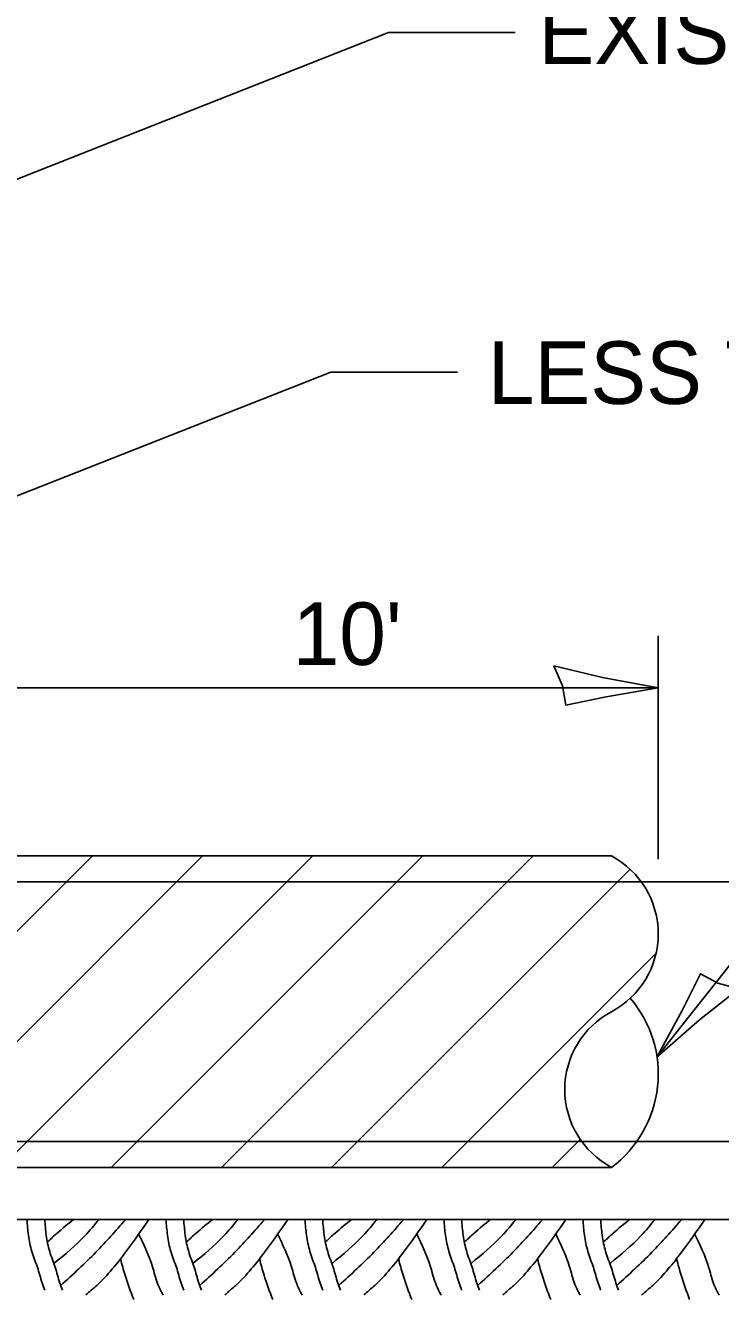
# Model space of a CAD drawing. Extents: x 2133490 to 2172050, y 2138301 to 2145980.
# Drawn here: x 2144675.4 to 2144742, y 2138652.7 to 2138774.9 of the extents above; entities that cross this region are included whole.
import ezdxf

# ---------------------------------------------------------------- set-up
doc = ezdxf.new("R2010")
doc.units = 0
for name, color, linetype in [('Design_PR_Roadway Dimensions', 7, 'Continuous'), ('Design_PR_Roadway Notes', 7, 'Continuous'), ('Drainage_PR', 7, 'Continuous'), ('Drainage_PR_Storm Sewer', 7, 'Continuous'), ('Level 23', 7, 'Continuous'), ('XSC_Exist Ground', 7, 'Continuous')]:
    doc.layers.add(name, color=color, linetype=linetype)

msp = doc.modelspace()

# ---------------------------------------------------------------- linework, layer by layer
at = {"layer": 'Design_PR_Roadway Dimensions'}
for p, q in [((2144660.53, 2138754.59), (2144710.21, 2138774.21)), ((2144710.21, 2138774.21), (2144722.36, 2138774.21)), ((2144648.95, 2138719.65), (2144704.68, 2138741.65)), ((2144704.68, 2138741.65), (2144716.82, 2138741.65)), ((2144736.07, 2138694.94), (2144736.07, 2138716.37)), ((2144661.4, 2138711.39), (2144736.07, 2138711.39)), ((2144735.95, 2138675.96), (2144760.96, 2138707.7))]:
    msp.add_line(p, q, dxfattribs=at)
at = {"layer": 'Drainage_PR'}
for p, q in [((2144566.32, 2138695.26), (2144731.59, 2138695.26)), ((2144651.97, 2138665.39), (2144681.84, 2138695.26)), ((2144662.53, 2138665.39), (2144692.4, 2138695.26)), ((2144673.09, 2138665.39), (2144702.96, 2138695.26)), ((2144683.65, 2138665.39), (2144713.52, 2138695.26)), ((2144694.21, 2138665.39), (2144724.08, 2138695.26)), ((2144704.77, 2138665.39), (2144733.37, 2138693.99)), ((2144715.33, 2138665.39), (2144735.86, 2138685.92)), ((2144725.89, 2138665.39), (2144728.58, 2138668.08)), ((2144566.32, 2138665.39), (2144731.59, 2138665.39))]:
    msp.add_line(p, q, dxfattribs=at)
for centre, radius, start, end in [((2144727.61, 2138687.79), 8.46, 298.0725, 61.9275), ((2144724.87, 2138674.35), 11.2, 306.8699, 40.4415), ((2144735.57, 2138672.86), 8.46, 118.0725, 241.9275)]:
    msp.add_arc(centre, radius, start, end, dxfattribs=at)
at = {"layer": 'Drainage_PR_Storm Sewer'}
for p, q in [((2144528.98, 2138692.77), (2144768.92, 2138692.77)), ((2144528.98, 2138667.88), (2144768.92, 2138667.88))]:
    msp.add_line(p, q, dxfattribs=at)
at = {"layer": 'Level 23'}
for points in [[(2144726.07, 2138713.48), (2144726.88, 2138711.56), (2144727.2, 2138709.72), (2144731.07, 2138710.52), (2144736.07, 2138711.39), (2144730.73, 2138712.36)], [(2144743.78, 2138682.52), (2144741.77, 2138683.07), (2144740.13, 2138683.96), (2144738.36, 2138680.43), (2144735.95, 2138675.96), (2144740.01, 2138679.55)]]:
    msp.add_lwpolyline(points, close=True, dxfattribs=at)
at = {"layer": 'XSC_Exist Ground'}
msp.add_line((2144504.09, 2138660.41), (2144793.81, 2138660.41), dxfattribs=at)
msp.add_line((2144504.09, 2138660.41), (2144793.81, 2138660.41), dxfattribs=at)
msp.add_lwpolyline([(2144504.09, 2138660.41), (2144793.81, 2138660.41)], dxfattribs=at)
for points in [[(2144675.57, 2138660.41), (2144675.71, 2138658.88), (2144676.04, 2138657.32), (2144676.57, 2138655.81), (2144677.03, 2138654.28), (2144677.27, 2138653.63)], [(2144677.27, 2138660.41), (2144677.42, 2138658.88), (2144677.75, 2138657.32), (2144678.27, 2138655.81), (2144678.73, 2138654.28), (2144678.97, 2138653.63)], [(2144680.03, 2138660.41), (2144678.46, 2138659.08), (2144677.58, 2138658.29)], [(2144682.48, 2138660.4), (2144681.12, 2138658.83), (2144678.19, 2138656.2)], [(2144685, 2138660.37), (2144682.18, 2138657.26), (2144678.84, 2138654.1)], [(2144687.26, 2138660.4), (2144685.02, 2138657.25), (2144683.75, 2138655.65), (2144682.26, 2138654.08), (2144681.2, 2138653.17)], [(2144688.89, 2138660.41), (2144689.04, 2138658.88), (2144689.36, 2138657.32), (2144689.89, 2138655.81), (2144690.35, 2138654.28), (2144690.59, 2138653.63)], [(2144690.59, 2138660.41), (2144690.74, 2138658.88), (2144691.07, 2138657.32), (2144691.59, 2138655.81), (2144692.05, 2138654.28), (2144692.29, 2138653.63)], [(2144693.35, 2138660.41), (2144691.78, 2138659.08), (2144690.9, 2138658.29)], [(2144695.8, 2138660.4), (2144694.44, 2138658.83), (2144691.51, 2138656.2)], [(2144698.32, 2138660.37), (2144695.5, 2138657.26), (2144692.16, 2138654.1)], [(2144700.58, 2138660.4), (2144698.34, 2138657.25), (2144697.07, 2138655.65), (2144695.58, 2138654.08), (2144694.52, 2138653.17)], [(2144702.21, 2138660.41), (2144702.36, 2138658.88), (2144702.69, 2138657.32), (2144703.21, 2138655.81), (2144703.67, 2138654.28), (2144703.91, 2138653.63)], [(2144703.91, 2138660.41), (2144704.06, 2138658.88), (2144704.39, 2138657.32), (2144704.91, 2138655.81), (2144705.37, 2138654.28), (2144705.61, 2138653.63)], [(2144706.67, 2138660.41), (2144705.1, 2138659.08), (2144704.22, 2138658.29)], [(2144709.12, 2138660.4), (2144707.76, 2138658.83), (2144704.84, 2138656.2)], [(2144711.65, 2138660.37), (2144708.82, 2138657.26), (2144705.48, 2138654.1)], [(2144713.9, 2138660.4), (2144711.66, 2138657.25), (2144710.39, 2138655.65), (2144708.9, 2138654.08), (2144707.84, 2138653.17)], [(2144715.53, 2138660.41), (2144715.68, 2138658.88), (2144716.01, 2138657.32), (2144716.53, 2138655.81), (2144716.99, 2138654.28), (2144717.23, 2138653.63)], [(2144717.23, 2138660.41), (2144717.38, 2138658.88), (2144717.71, 2138657.32), (2144718.23, 2138655.81), (2144718.69, 2138654.28), (2144718.93, 2138653.63)], [(2144719.99, 2138660.41), (2144718.43, 2138659.08), (2144717.54, 2138658.29)], [(2144722.44, 2138660.4), (2144721.08, 2138658.83), (2144718.16, 2138656.2)], [(2144724.97, 2138660.37), (2144722.14, 2138657.26), (2144718.8, 2138654.1)], [(2144727.22, 2138660.4), (2144724.98, 2138657.25), (2144723.71, 2138655.65), (2144722.22, 2138654.08), (2144721.16, 2138653.17)], [(2144728.85, 2138660.41), (2144729, 2138658.88), (2144729.33, 2138657.32), (2144729.85, 2138655.81), (2144730.31, 2138654.28), (2144730.55, 2138653.63)], [(2144730.55, 2138660.41), (2144730.7, 2138658.88), (2144731.03, 2138657.32), (2144731.55, 2138655.81), (2144732.02, 2138654.28), (2144732.25, 2138653.63)], [(2144733.32, 2138660.41), (2144731.75, 2138659.08), (2144730.87, 2138658.29)], [(2144735.76, 2138660.4), (2144734.41, 2138658.83), (2144731.48, 2138656.2)], [(2144738.29, 2138660.37), (2144735.47, 2138657.26), (2144732.12, 2138654.1)], [(2144740.54, 2138660.4), (2144738.3, 2138657.25), (2144737.03, 2138655.65), (2144735.54, 2138654.08), (2144734.48, 2138653.17)], [(2144686.27, 2138659.01), (2144687.6, 2138655.87), (2144688.09, 2138654.25), (2144688.62, 2138653.14)], [(2144699.59, 2138659.01), (2144700.92, 2138655.87), (2144701.42, 2138654.25), (2144701.94, 2138653.14)], [(2144712.92, 2138659.01), (2144714.24, 2138655.87), (2144714.74, 2138654.25), (2144715.26, 2138653.14)], [(2144726.24, 2138659.01), (2144727.57, 2138655.87), (2144728.06, 2138654.25), (2144728.58, 2138653.14)], [(2144739.56, 2138659.01), (2144740.89, 2138655.87), (2144741.38, 2138654.25), (2144741.9, 2138653.14)], [(2144684.54, 2138656.61), (2144684.97, 2138655.05), (2144685.8, 2138652.72)], [(2144697.86, 2138656.61), (2144698.29, 2138655.05), (2144699.12, 2138652.72)], [(2144711.18, 2138656.61), (2144711.62, 2138655.05), (2144712.44, 2138652.72)], [(2144724.5, 2138656.61), (2144724.94, 2138655.05), (2144725.76, 2138652.72)], [(2144737.83, 2138656.61), (2144738.26, 2138655.05), (2144739.08, 2138652.72)]]:
    msp.add_spline(points, degree=3, dxfattribs=at)

# ---------------------------------------------------------------- texts
at = {"layer": 'Design_PR_Roadway Notes'}
msp.add_text(' EXISTING WATER MAIN', height=6, dxfattribs=at).set_placement((2144722.36, 2138771.21))
at = {"layer": 'Level 23'}
for s, p in [('LESS THAN 18"', (2144719.74, 2138738.6)), ("10'", (2144701.04, 2138713.57))]:
    msp.add_text(s, height=6, dxfattribs=at).set_placement(p)

doc.saveas('drawing.dxf')
